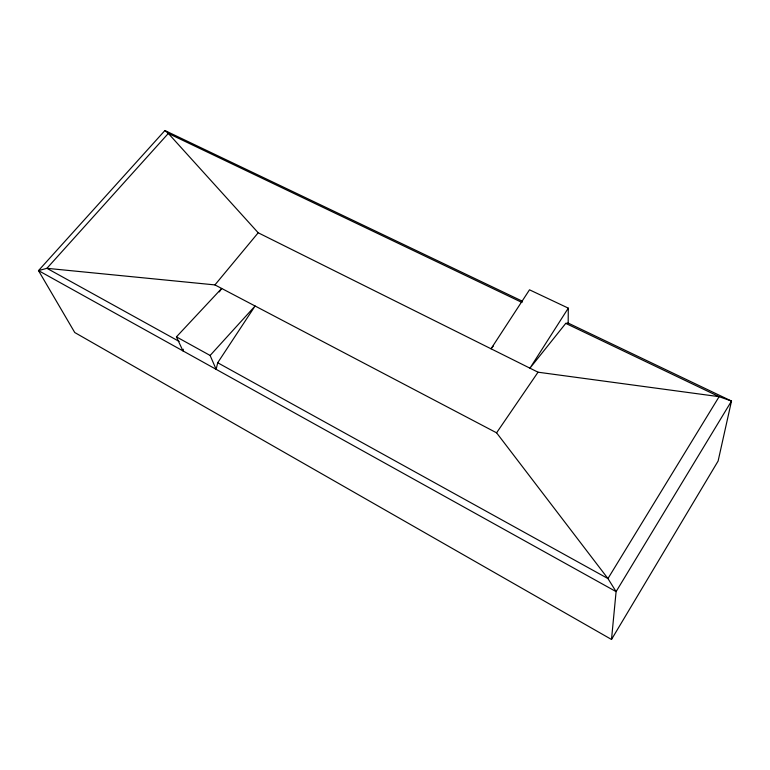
<?xml version="1.0" encoding="UTF-8"?>
<svg xmlns="http://www.w3.org/2000/svg" width="770" height="770" viewBox="0 0 770 770"><rect width="100%" height="100%" fill="white"/><g stroke="black" fill="none" stroke-linecap="round" stroke-linejoin="round"><path stroke-width="1.16" d="M522.464 301.253L164.915 130.534L38.5 270.607L74.757 332.534L611.505 639.466L718.112 461.038L731.5 401.064L568.173 323.073L568.289 308.135L529.5 289.809L491.029 348.791L493.368 345.98M611.505 639.466L616.096 591.61L731.5 401.064L719.113 396.675L565.748 323.381L529.943 368.175L568.289 308.135M183.308 349.253L182.952 350.889L176.426 336.865L221.673 288.452L219.363 291.907M210.123 355.471L255.091 305.998L217.698 362.747L216.149 369.34L210.123 355.471L176.426 336.865M496.583 432.817L538.028 372.199L719.113 396.675L607.953 578.568L616.096 591.61L38.5 270.607L46.931 268.316L214.936 284.91L496.583 432.817L607.953 578.568L217.698 362.747M214.936 284.91L258.2 232.781L538.028 372.199M565.748 323.381L568.173 323.073M522.041 302.485L168.322 133.431L164.915 130.534M179.15 341.428L46.931 268.316L168.322 133.431L258.2 232.781"/></g></svg>
